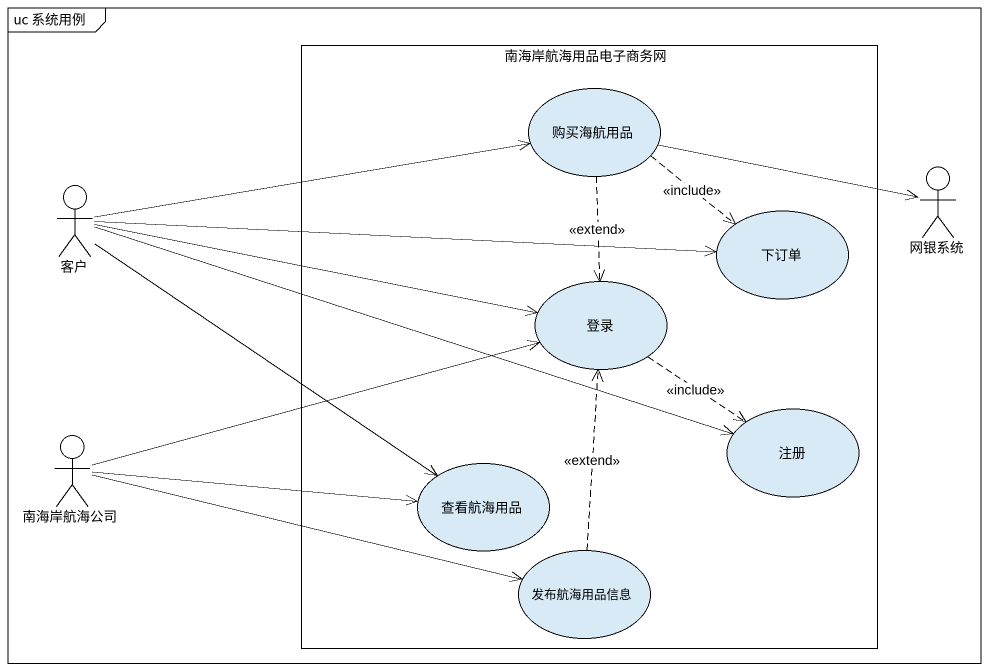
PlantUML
@startuml
mainframe uc 系统用例
rectangle 南海岸航海用品电子商务网 {
  usecase 购买海航用品
  usecase 下订单
  usecase 登录
  usecase 注册
  usecase 查看航海用品
  usecase 发布航海用品信息
}
actor 网银系统
actor 客户
actor 南海岸航海公司
购买海航用品 ..> 下订单 : <<include>>
购买海航用品 ..> 登录 : <<extend>>
网银系统 <-left- 购买海航用品
客户 -right-> 购买海航用品
客户 -right-> 下订单
客户 -right-> 登录
客户 -right-> 注册
客户 --> 查看航海用品
登录 ..> 注册 : <<include>>
南海岸航海公司 -right-> 登录
南海岸航海公司 -right-> 查看航海用品
南海岸航海公司 -right-> 发布航海用品信息
发布航海用品信息 .up.> 登录 : <<extend>>
@enduml
